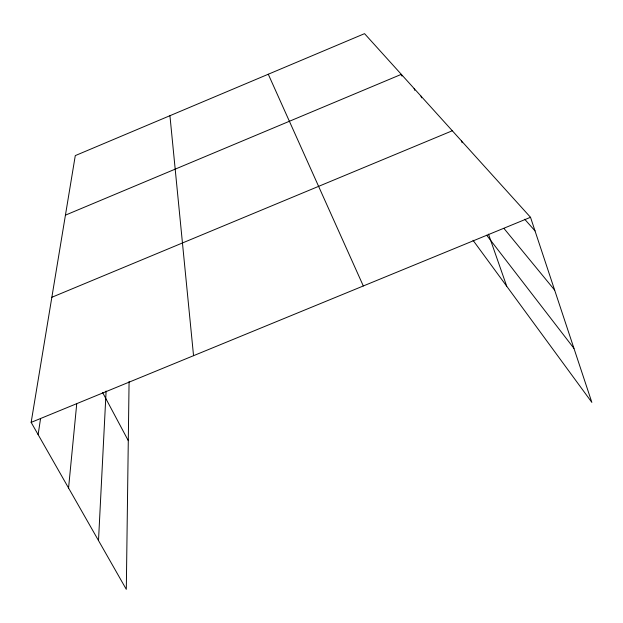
<?xml version="1.0" encoding="UTF-8"?>
<svg xmlns="http://www.w3.org/2000/svg" width="623" height="623" viewBox="0 0 623 623"><rect width="100%" height="100%" fill="white"/><g stroke="black" fill="none" stroke-linecap="round" stroke-linejoin="round"><path stroke-width="0.93" d="M129.078 381.525L126.305 589.35L31.15 422.378L75.282 155.61L364.541 33.65L530.516 217.302L591.85 402.38L473.021 240.268M98.504 540.577L106.112 391.026M68.561 488.019L76.707 404.101M38.128 434.62L40.565 418.531M65.431 215.153L401.329 74.355L401.967 76.107M51.841 297.28L452.314 130.76M31.15 422.378L530.516 217.302M524.698 219.241L535.025 230.892M504.093 228.594L554.657 290.131M486.695 235.245L573.954 348.374M102.647 392.576L128.291 440.671M268.279 74.238L363.31 285.965M414.131 88.521L414.786 90.343M421.008 96.129L421.623 97.842M488.479 234.116L506.717 286.23M461.526 140.954L462.141 142.737M169.931 115.699L193.543 355.686"/></g></svg>
